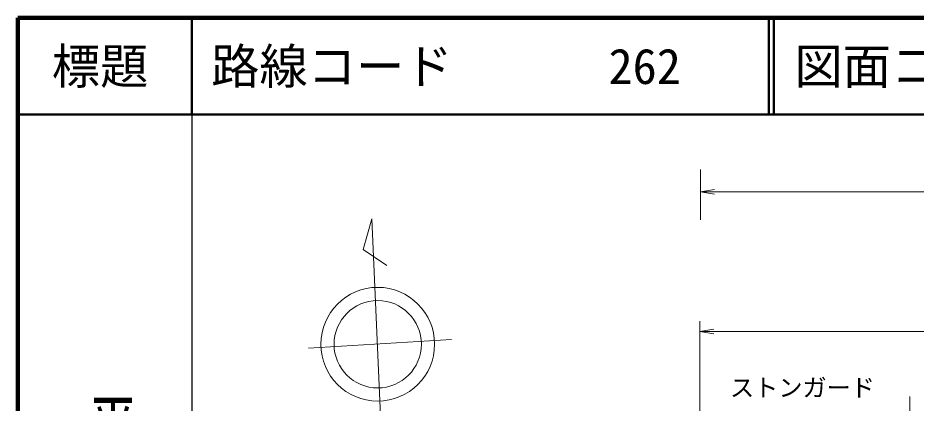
# Model space of a CAD drawing. Units: millimetres, scale not verified. Extents: x 40000 to 680000, y 20000 to 380000.
# Drawn here: x 40000 to 132974, y 340149 to 380000 of the extents above; entities that cross this region are included whole.
import ezdxf
from ezdxf.enums import TextEntityAlignment as Align

# ---------------------------------------------------------------- set-up
doc = ezdxf.new("R2010")
doc.units = ezdxf.units.MM
doc.header["$LTSCALE"] = 1000
for name, color, linetype, lineweight in [('M-BMK', 3, 'Continuous', 13), ('M-TTL', 7, 'Continuous', 13), ('M-TTL-BAND', 7, 'Continuous', 25), ('M-TTL-LINE', 7, 'Continuous', 13), ('M-TTL-TXT', 7, 'Continuous', 13)]:
    doc.layers.add(name, color=color, linetype=linetype, lineweight=lineweight)
doc.styles.add('@ＭＳ ゴシック', font='')
doc.styles.add('ＭＳ ゴシック', font='')
doc.styles.get('@ＭＳ ゴシック').set_extended_font_data('@MS Gothic')
doc.styles.get('ＭＳ ゴシック').set_extended_font_data('MS Gothic')

# ---------------------------------------------------------------- blocks, each defined once
blk = doc.blocks.new('open_arrow')
at = {"color": 0, "linetype": 'Continuous', "lineweight": -2}
blk.add_lwpolyline([(7.5, 1.25), (0, 0), (7.5, -1.25)], dxfattribs=at)

msp = doc.modelspace()

# ---------------------------------------------------------------- linework, layer by layer
at = {"layer": 'M-BMK'}
for p, q in [((76648, 359208), (75726, 356047)), ((77545, 338825), (76648, 359208)), ((75726, 356047), (78182, 354394)), ((70076, 345838), (84892, 346738))]:
    msp.add_line(p, q, dxfattribs=at)
for radius in [5885, 4520]:
    msp.add_circle((77245, 346234), radius, dxfattribs=at)
at = {"layer": 'M-TTL', "color": 2, "lineweight": 140}
for p, q in [((40000, 380000), (40000, 20000)), ((680000, 380000), (40000, 380000))]:
    msp.add_line(p, q, dxfattribs=at)
at = {"layer": 'M-TTL-BAND'}
msp.add_line((58000, 370000), (58000, 20000), dxfattribs=at)
at = {"layer": 'M-TTL-LINE', "lineweight": 50}
for p, q in [((58000, 380000), (58000, 370000)), ((117750, 380000), (117750, 370000)), ((118250, 380000), (118250, 370000)), ((40000, 370000), (680000, 370000))]:
    msp.add_line(p, q, dxfattribs=at)
at = {"layer": 'M-TTL-TXT'}
for p, q in [((110648, 359116), (110648, 364306)), ((110648, 362012), (356372, 362014)), ((110601, 318505), (110601, 348606)), ((110601, 347544), (182354, 347544)), ((132318, 306516), (132318, 340824))]:
    msp.add_line(p, q, dxfattribs=at)

# ---------------------------------------------------------------- block references
at = {"layer": 'M-TTL-TXT', "xscale": 193, "yscale": 193}
for p in [(110648, 362012), (110601, 347544)]:
    msp.add_blockref('open_arrow', p, dxfattribs=at)

# ---------------------------------------------------------------- texts
at = {"layer": 'M-TTL-BAND', "style": '@ＭＳ ゴシック', "width": 1.4}
msp.add_text('平  面  図', height=3666, rotation=270, dxfattribs=at).set_placement((49777, 306475), align=Align.MIDDLE_RIGHT)
at = {"layer": 'M-TTL-TXT', "style": 'ＭＳ ゴシック'}
msp.add_text('標題', height=3666, dxfattribs=at).set_placement((48500, 375000), align=Align.MIDDLE_CENTER)
for s, p in [('路線コード', (60000, 375000)), ('262', (101142, 375000)), ('図面コード', (120380, 375000))]:
    msp.add_text(s, height=3666, dxfattribs=at).set_placement(p, align=Align.MIDDLE_LEFT)
msp.add_text('ストンガード', height=1833, dxfattribs=at).set_placement((113717, 340272), align=Align.BOTTOM_LEFT)

doc.saveas('drawing.dxf')
